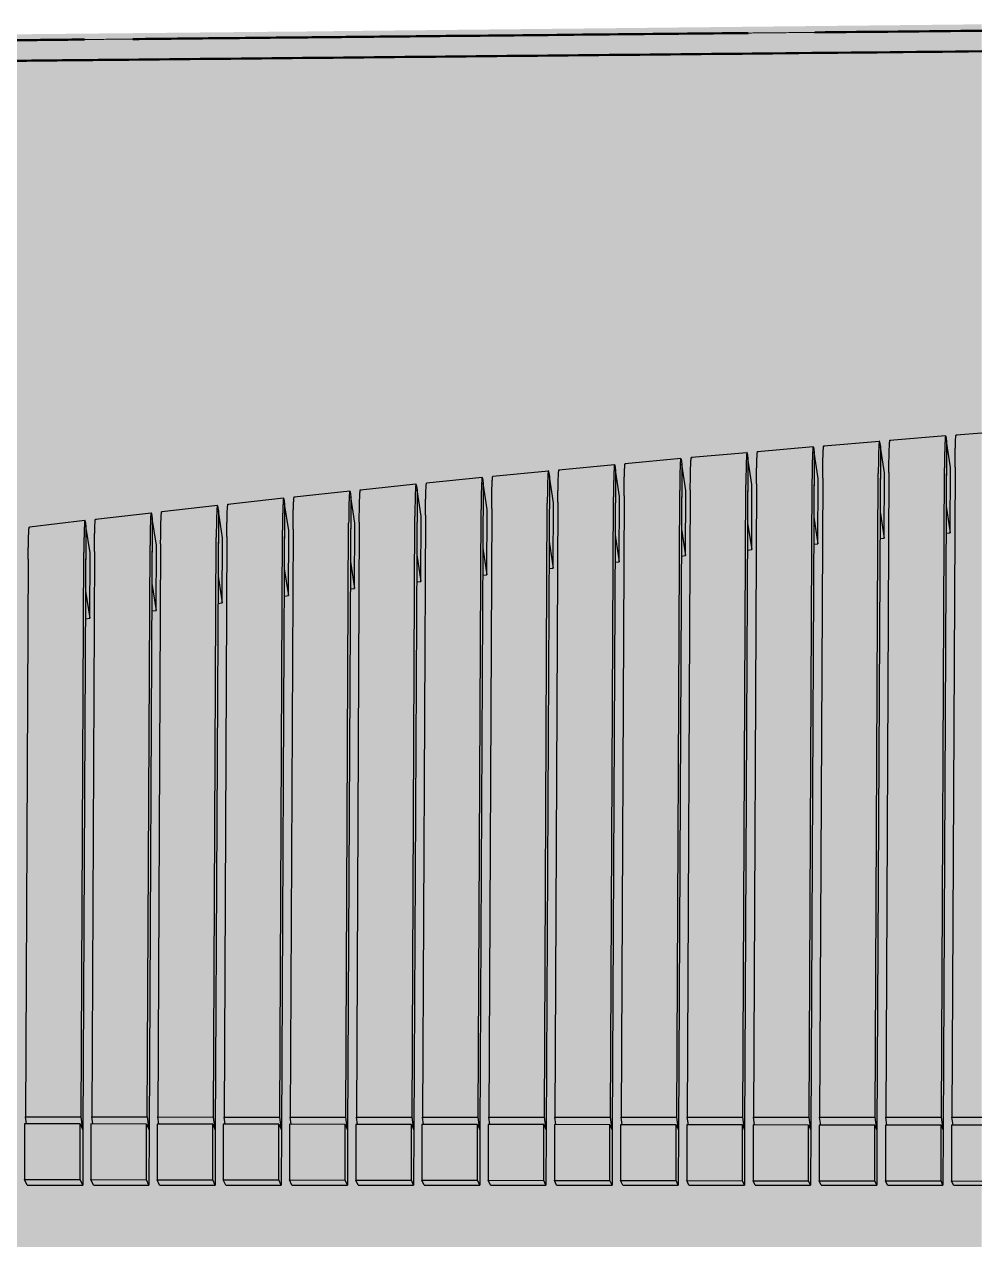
# Model space of a CAD drawing. Header units: metres. Extents: x 0 to 258, y 3 to 25.
# Drawn here: x 19.39 to 20.114, y 22.258 to 23.176 of the extents above; entities that cross this region are included whole.
import ezdxf

# ---------------------------------------------------------------- set-up
doc = ezdxf.new("R2010")
doc.units = ezdxf.units.M
doc.linetypes.add('JacobsDash', pattern=[0.0045, 0.003, -0.0015])
for name, color, linetype, lineweight in [('A-FLOR', 7, 'Continuous', 50), ('A-FLOR-HDLN', 7, 'JacobsDash', 18), ('A-GENM', 7, 'Continuous', 35)]:
    doc.layers.add(name, color=color, linetype=linetype, lineweight=lineweight)

# ---------------------------------------------------------------- blocks, each defined once
blk = doc.blocks.new('BR08_SEATING_NORTH 3 - BR08_SEATING_NORTH 3-5676583-Section 154')
at = {"layer": 'A-GENM', "color": 254, "lineweight": 25, "true_color": 0xd4d4d4}
for p, q in [((346.33715, 22.86226), (346.37915, 22.86567)), ((346.37932, 22.86514), (346.37989, 22.86137)), ((346.38715, 22.86631), (346.40644, 22.86782)), ((346.23714, 22.85374), (346.27914, 22.85739)), ((346.27932, 22.85685), (346.27989, 22.85307)), ((346.28714, 22.85807), (346.32914, 22.8616)), ((346.32989, 22.85729), (346.32729, 22.34152)), ((346.32932, 22.86107), (346.32989, 22.85729)), ((346.32989, 22.85729), (346.32965, 22.80819)), ((346.33291, 22.83746), (346.32989, 22.85729)), ((346.37989, 22.86137), (346.37727, 22.34152)), ((346.37989, 22.86137), (346.37965, 22.81227)), ((346.3829, 22.84156), (346.37989, 22.86137)), ((346.13713, 22.84465), (346.17913, 22.84854)), ((346.17989, 22.84421), (346.17734, 22.34152)), ((346.17931, 22.848), (346.17989, 22.84421)), ((346.17989, 22.84421), (346.17964, 22.79511)), ((346.18293, 22.82428), (346.17989, 22.84421)), ((346.18714, 22.84927), (346.22914, 22.85303)), ((346.22989, 22.84871), (346.22732, 22.34152)), ((346.22932, 22.8525), (346.22989, 22.84871)), ((346.22989, 22.84871), (346.22964, 22.79961)), ((346.23292, 22.82882), (346.22989, 22.84871)), ((346.27989, 22.85307), (346.2773, 22.34152)), ((346.27989, 22.85307), (346.27965, 22.80397)), ((346.28292, 22.83321), (346.27989, 22.85307)), ((346.03712, 22.835), (346.07912, 22.83912)), ((346.07931, 22.83858), (346.07989, 22.83478)), ((346.08713, 22.8399), (346.12913, 22.8439)), ((346.12989, 22.83956), (346.12736, 22.34152)), ((346.12931, 22.84336), (346.12989, 22.83956)), ((346.12989, 22.83956), (346.12964, 22.79047)), ((346.13294, 22.81961), (346.12989, 22.83956)), ((346.32599, 22.35096), (346.32832, 22.83716)), ((346.33268, 22.78821), (346.33291, 22.83746)), ((346.33632, 22.83782), (346.33399, 22.35095)), ((346.37598, 22.35094), (346.37832, 22.84123)), ((346.38267, 22.79232), (346.3829, 22.84156)), ((346.38632, 22.84187), (346.38397, 22.35094)), ((345.9371, 22.82478), (345.97911, 22.82914)), ((345.97929, 22.82859), (345.97988, 22.82478)), ((345.98711, 22.82996), (346.02912, 22.8342)), ((346.02988, 22.82985), (346.02739, 22.34152)), ((346.0293, 22.83366), (346.02988, 22.82985)), ((346.02988, 22.82985), (346.02963, 22.78076)), ((346.03295, 22.80982), (346.02988, 22.82985)), ((346.07989, 22.83478), (346.07737, 22.34152)), ((346.07989, 22.83478), (346.07964, 22.78569)), ((346.08295, 22.81479), (346.07989, 22.83478)), ((346.22603, 22.35098), (346.22831, 22.82859)), ((346.2327, 22.77957), (346.23292, 22.82882)), ((346.23631, 22.82931), (346.23403, 22.35098)), ((346.27601, 22.35097), (346.27831, 22.83295)), ((346.28269, 22.78396), (346.28292, 22.83321)), ((346.28632, 22.83364), (346.28401, 22.35096)), ((345.83709, 22.81399), (345.87909, 22.81859)), ((345.87928, 22.81804), (345.87987, 22.81421)), ((345.8871, 22.81946), (345.9291, 22.82394)), ((345.92988, 22.81956), (345.92742, 22.34152)), ((345.92929, 22.82339), (345.92988, 22.81956)), ((345.92988, 22.81956), (345.92962, 22.77049)), ((345.93297, 22.79946), (345.92988, 22.81956)), ((345.97988, 22.82478), (345.97741, 22.34152)), ((345.97988, 22.82478), (345.97963, 22.77569)), ((345.98296, 22.80472), (345.97988, 22.82478)), ((346.12606, 22.35101), (346.1283, 22.81946)), ((346.13271, 22.77036), (346.13294, 22.81961)), ((346.1363, 22.82022), (346.13406, 22.35101)), ((346.17605, 22.351), (346.1783, 22.8241)), ((346.18271, 22.77504), (346.18293, 22.82428)), ((346.18631, 22.82483), (346.18404, 22.35099)), ((345.73706, 22.80264), (345.77907, 22.80748)), ((345.78708, 22.80839), (345.82908, 22.8131)), ((345.82986, 22.80871), (345.82746, 22.34152)), ((345.82927, 22.81255), (345.82986, 22.80871)), ((345.82986, 22.80871), (345.82961, 22.75964)), ((345.83298, 22.78853), (345.82986, 22.80871)), ((345.87987, 22.81421), (345.87744, 22.34152)), ((345.87987, 22.81421), (345.87962, 22.76514)), ((345.88297, 22.79407), (345.87987, 22.81421)), ((346.0261, 22.35104), (346.02828, 22.80976)), ((346.03273, 22.76058), (346.03295, 22.80982)), ((346.03629, 22.81057), (346.03409, 22.35104)), ((346.07608, 22.35103), (346.07829, 22.81468)), ((346.08272, 22.76554), (346.08295, 22.81479)), ((346.08629, 22.81546), (346.08408, 22.35102)), ((346.32965, 22.80819), (346.33268, 22.78821)), ((346.37965, 22.81227), (346.38267, 22.79232)), ((345.68705, 22.79675), (345.72906, 22.80171)), ((345.72925, 22.80115), (345.72985, 22.79729)), ((345.77986, 22.80308), (345.77748, 22.34152)), ((345.77926, 22.80692), (345.77986, 22.80307)), ((345.77986, 22.80308), (345.7796, 22.75401)), ((345.78299, 22.78285), (345.77986, 22.80308)), ((345.92613, 22.35108), (345.92826, 22.7995)), ((345.93274, 22.75022), (345.93297, 22.79946)), ((345.93627, 22.80035), (345.93413, 22.35107)), ((345.97611, 22.35106), (345.97827, 22.8047)), ((345.98273, 22.75547), (345.98296, 22.80472)), ((345.98628, 22.80553), (345.98411, 22.35106)), ((346.22964, 22.79961), (346.2327, 22.77957)), ((346.27965, 22.80397), (346.28269, 22.78396)), ((345.72985, 22.7973), (345.72749, 22.34152)), ((345.72985, 22.7973), (345.7296, 22.74823)), ((345.733, 22.77703), (345.72985, 22.7973)), ((345.83625, 22.78957), (345.83416, 22.35111)), ((345.87615, 22.3511), (345.87825, 22.79416)), ((345.88275, 22.74482), (345.88297, 22.79407)), ((345.88626, 22.79503), (345.88415, 22.35109)), ((346.12964, 22.79047), (346.13271, 22.77036)), ((346.17964, 22.79511), (346.18271, 22.77504)), ((346.37954, 22.79206), (346.38267, 22.79232)), ((345.77618, 22.35114), (345.77823, 22.78305)), ((345.78276, 22.7336), (345.78299, 22.78285)), ((345.78623, 22.78397), (345.78418, 22.35113)), ((345.82617, 22.35112), (345.82824, 22.78867)), ((345.83276, 22.73928), (345.83298, 22.78853)), ((346.02963, 22.78076), (346.03273, 22.76058)), ((346.07964, 22.78569), (346.08272, 22.76554)), ((346.27954, 22.78369), (346.28269, 22.78396)), ((346.32954, 22.78795), (346.33268, 22.78821)), ((345.68621, 22.77234), (345.68422, 22.35117)), ((345.7262, 22.35116), (345.72821, 22.77728)), ((345.73277, 22.72778), (345.733, 22.77703)), ((345.73622, 22.77822), (345.7342, 22.35115)), ((345.97963, 22.77569), (345.98273, 22.75547)), ((346.17954, 22.77474), (346.18271, 22.77504)), ((346.22954, 22.77929), (346.2327, 22.77957)), ((345.87962, 22.76514), (345.88275, 22.74482)), ((345.92962, 22.77049), (345.93274, 22.75022)), ((346.07953, 22.76523), (346.08272, 22.76554)), ((346.12954, 22.77006), (346.13271, 22.77036)), ((345.7796, 22.75401), (345.78276, 22.7336)), ((345.82961, 22.75964), (345.83276, 22.73928)), ((345.97952, 22.75513), (345.98273, 22.75547)), ((346.02953, 22.76025), (346.03273, 22.76058)), ((345.7296, 22.74823), (345.73277, 22.72778)), ((345.88002, 22.74452), (345.88275, 22.74482)), ((345.92952, 22.74987), (345.93274, 22.75022)), ((345.8295, 22.73892), (345.83276, 22.73928)), ((345.72949, 22.72739), (345.73277, 22.72778)), ((345.7795, 22.73323), (345.78276, 22.7336)), ((345.68422, 22.35117), (345.7262, 22.35115)), ((345.68492, 22.34594), (345.68422, 22.35117)), ((345.72749, 22.34152), (345.7262, 22.35115)), ((345.7342, 22.35115), (345.77618, 22.35113)), ((345.73491, 22.34586), (345.7342, 22.35115)), ((345.77748, 22.34152), (345.77619, 22.35113)), ((345.78418, 22.35113), (345.82617, 22.35111)), ((345.7849, 22.34579), (345.78418, 22.35113)), ((345.82746, 22.34152), (345.82617, 22.35111)), ((345.83416, 22.35111), (345.87615, 22.35109)), ((345.83489, 22.34571), (345.83416, 22.35111)), ((345.87744, 22.34152), (345.87615, 22.35109)), ((345.88415, 22.35109), (345.92613, 22.35108)), ((345.88488, 22.34563), (345.88415, 22.35109)), ((345.92742, 22.34152), (345.92613, 22.35108)), ((345.93413, 22.35107), (345.97611, 22.35106)), ((345.93488, 22.34556), (345.93413, 22.35107)), ((345.97741, 22.34152), (345.97612, 22.35106)), ((345.98411, 22.35106), (346.0261, 22.35104)), ((345.98487, 22.34548), (345.98411, 22.35106)), ((346.02739, 22.34152), (346.0261, 22.35104)), ((346.03409, 22.35104), (346.07608, 22.35103)), ((346.03486, 22.3454), (346.03409, 22.35104)), ((346.07737, 22.34152), (346.07608, 22.35103)), ((346.08408, 22.35102), (346.12606, 22.35101)), ((346.08485, 22.34533), (346.08408, 22.35102)), ((346.12736, 22.34152), (346.12606, 22.35101)), ((346.13406, 22.35101), (346.17605, 22.35099)), ((346.13484, 22.34525), (346.13406, 22.35101)), ((346.17734, 22.34152), (346.17605, 22.35099)), ((346.18404, 22.35099), (346.22603, 22.35098)), ((346.18484, 22.34517), (346.18404, 22.35099)), ((346.22732, 22.34152), (346.22603, 22.35098)), ((346.23403, 22.35098), (346.27601, 22.35097)), ((346.23483, 22.3451), (346.23403, 22.35098)), ((346.2773, 22.34152), (346.27601, 22.35097)), ((346.28401, 22.35096), (346.32599, 22.35095)), ((346.28482, 22.34502), (346.28401, 22.35096)), ((346.32729, 22.34152), (346.32599, 22.35095)), ((346.33399, 22.35095), (346.37598, 22.35094)), ((346.33481, 22.34495), (346.33399, 22.35095)), ((346.37727, 22.34152), (346.37598, 22.35094)), ((346.38397, 22.35094), (346.40644, 22.35093)), ((346.38481, 22.34487), (346.38397, 22.35094)), ((345.72551, 22.34588), (345.72748, 22.34152)), ((345.72748, 22.34152), (345.72742, 22.29959)), ((345.77553, 22.3458), (345.77747, 22.34152)), ((345.77747, 22.34152), (345.7774, 22.29959)), ((345.82555, 22.34573), (345.82745, 22.34152)), ((345.82745, 22.34152), (345.82739, 22.29959)), ((345.87556, 22.34565), (345.87743, 22.34152)), ((345.87743, 22.34152), (345.87737, 22.29959)), ((345.92558, 22.34557), (345.92741, 22.34152)), ((345.92741, 22.34152), (345.92735, 22.29959)), ((345.9756, 22.3455), (345.9774, 22.34152)), ((345.9774, 22.34152), (345.97733, 22.29959)), ((346.02561, 22.34542), (346.02738, 22.34152)), ((346.02738, 22.34152), (346.02732, 22.29959)), ((346.07563, 22.34534), (346.07736, 22.34152)), ((346.07736, 22.34152), (346.0773, 22.29959)), ((346.12565, 22.34527), (346.12735, 22.34152)), ((346.12735, 22.34152), (346.12728, 22.29959)), ((346.17567, 22.34519), (346.17733, 22.34152)), ((346.17733, 22.34152), (346.17726, 22.29959)), ((346.22568, 22.34511), (346.22731, 22.34152)), ((346.22731, 22.34152), (346.22725, 22.29959)), ((346.2757, 22.34504), (346.27729, 22.34152)), ((346.27729, 22.34152), (346.27723, 22.29959)), ((346.32572, 22.34496), (346.32728, 22.34152)), ((346.32728, 22.34152), (346.32721, 22.29959)), ((346.37574, 22.34488), (346.37726, 22.34152)), ((346.37726, 22.34152), (346.37719, 22.29959)), ((345.68543, 22.29959), (345.6835, 22.30387)), ((345.72742, 22.29959), (345.72551, 22.30381)), ((345.73542, 22.29959), (345.73351, 22.3038)), ((345.7774, 22.29959), (345.77553, 22.30373)), ((345.7854, 22.29959), (345.78353, 22.30372)), ((345.82739, 22.29959), (345.82555, 22.30365)), ((345.83538, 22.29959), (345.83355, 22.30364)), ((345.87737, 22.29959), (345.87556, 22.30358)), ((345.88537, 22.29959), (345.88357, 22.30357)), ((345.92735, 22.29959), (345.92558, 22.3035)), ((345.93535, 22.29959), (345.93358, 22.30349)), ((345.97733, 22.29959), (345.9756, 22.30342)), ((345.98533, 22.29959), (345.9836, 22.30341)), ((346.02732, 22.29959), (346.02561, 22.30335)), ((346.03531, 22.29959), (346.03362, 22.30334)), ((346.0773, 22.29959), (346.07563, 22.30327)), ((346.0853, 22.29959), (346.08363, 22.30326)), ((346.12728, 22.29959), (346.12565, 22.30319)), ((346.13528, 22.29959), (346.13365, 22.30318)), ((346.17726, 22.29959), (346.17567, 22.30312)), ((346.18526, 22.29959), (346.18367, 22.30311)), ((346.22725, 22.29959), (346.22568, 22.30304)), ((346.23524, 22.29959), (346.23369, 22.30303)), ((346.27723, 22.29959), (346.2757, 22.30296)), ((346.28523, 22.29959), (346.2837, 22.30295)), ((346.32721, 22.29959), (346.32572, 22.30289)), ((346.33521, 22.29959), (346.33372, 22.30288)), ((346.37719, 22.29959), (346.37574, 22.30281)), ((346.38519, 22.29959), (346.38374, 22.3028)), ((345.68543, 22.29959), (345.72742, 22.29959)), ((345.73542, 22.29959), (345.7774, 22.29959)), ((345.7854, 22.29959), (345.82739, 22.29959)), ((345.83538, 22.29959), (345.87737, 22.29959)), ((345.88537, 22.29959), (345.92735, 22.29959)), ((345.93535, 22.29959), (345.97733, 22.29959)), ((345.98533, 22.29959), (346.02732, 22.29959)), ((346.03531, 22.29959), (346.0773, 22.29959)), ((346.0853, 22.29959), (346.12728, 22.29959)), ((346.13528, 22.29959), (346.17726, 22.29959)), ((346.18526, 22.29959), (346.22725, 22.29959)), ((346.23524, 22.29959), (346.27723, 22.29959)), ((346.28523, 22.29959), (346.32721, 22.29959)), ((346.33521, 22.29959), (346.37719, 22.29959)), ((346.38519, 22.29959), (346.40644, 22.29959))]:
    blk.add_line(p, q, dxfattribs=at)
at = {"layer": 'A-GENM', "color": 7, "lineweight": 25, "true_color": 0xefefef}
for p, q in [((345.6835, 22.34594), (345.6835, 22.30387)), ((345.72551, 22.34588), (345.6835, 22.34594)), ((345.72551, 22.30381), (345.72551, 22.34588)), ((345.73351, 22.34587), (345.73351, 22.3038)), ((345.77553, 22.3458), (345.73351, 22.34587)), ((345.77553, 22.30373), (345.77553, 22.3458)), ((345.78353, 22.34579), (345.78353, 22.30372)), ((345.82555, 22.34573), (345.78353, 22.34579)), ((345.82555, 22.30365), (345.82555, 22.34573)), ((345.83355, 22.34571), (345.83355, 22.30364)), ((345.87556, 22.34565), (345.83355, 22.34571)), ((345.87556, 22.30358), (345.87556, 22.34565)), ((345.88357, 22.34564), (345.88357, 22.30357)), ((345.92558, 22.34557), (345.88357, 22.34564)), ((345.92558, 22.3035), (345.92558, 22.34557)), ((345.93358, 22.34556), (345.93358, 22.30349)), ((345.9756, 22.3455), (345.93358, 22.34556)), ((345.9756, 22.30342), (345.9756, 22.3455)), ((345.9836, 22.34548), (345.9836, 22.30341)), ((346.02561, 22.34542), (345.9836, 22.34548)), ((346.02561, 22.30335), (346.02561, 22.34542)), ((346.03362, 22.34541), (346.03362, 22.30334)), ((346.07563, 22.34534), (346.03362, 22.34541)), ((346.07563, 22.30327), (346.07563, 22.34534)), ((346.08363, 22.34533), (346.08363, 22.30326)), ((346.12565, 22.34527), (346.08363, 22.34533)), ((346.12565, 22.30319), (346.12565, 22.34527)), ((346.13365, 22.34525), (346.13365, 22.30318)), ((346.17567, 22.34519), (346.13365, 22.34525)), ((346.17567, 22.30312), (346.17567, 22.34519)), ((346.18367, 22.34518), (346.18367, 22.30311)), ((346.22568, 22.34511), (346.18367, 22.34518)), ((346.22568, 22.30304), (346.22568, 22.34511)), ((346.23369, 22.3451), (346.23369, 22.30303)), ((346.2757, 22.34504), (346.23369, 22.3451)), ((346.2757, 22.30296), (346.2757, 22.34504)), ((346.2837, 22.34502), (346.2837, 22.30295)), ((346.32572, 22.34496), (346.2837, 22.34502)), ((346.32572, 22.30289), (346.32572, 22.34496)), ((346.33372, 22.34495), (346.33372, 22.30288)), ((346.37574, 22.34488), (346.33372, 22.34495)), ((346.37574, 22.30281), (346.37574, 22.34488)), ((346.38374, 22.34487), (346.38374, 22.3028)), ((346.40644, 22.34484), (346.38374, 22.34487)), ((345.6835, 22.30387), (345.72551, 22.30381)), ((345.73351, 22.3038), (345.77553, 22.30373)), ((345.78353, 22.30372), (345.82555, 22.30365)), ((345.83355, 22.30364), (345.87556, 22.30358)), ((345.88357, 22.30357), (345.92558, 22.3035)), ((345.93358, 22.30349), (345.9756, 22.30342)), ((345.9836, 22.30341), (346.02561, 22.30335)), ((346.03362, 22.30334), (346.07563, 22.30327)), ((346.08363, 22.30326), (346.12565, 22.30319)), ((346.13365, 22.30318), (346.17567, 22.30312)), ((346.18367, 22.30311), (346.22568, 22.30304)), ((346.23369, 22.30303), (346.2757, 22.30296)), ((346.2837, 22.30295), (346.32572, 22.30289)), ((346.33372, 22.30288), (346.37574, 22.30281)), ((346.38374, 22.3028), (346.40644, 22.30276))]:
    blk.add_line(p, q, dxfattribs=at)
at = {"layer": 'A-GENM', "color": 254, "lineweight": 25, "true_color": 0xd4d4d4}
for points in [[(346.37887, 22.864), (346.37884, 22.86358), (346.37877, 22.86255), (346.37867, 22.86049), (346.37858, 22.85802), (346.37853, 22.85619), (346.37851, 22.85524)], [(346.27887, 22.85572), (346.27883, 22.8553), (346.27877, 22.85427), (346.27867, 22.85221), (346.27858, 22.84974), (346.27852, 22.84791), (346.2785, 22.84695)], [(346.17886, 22.84687), (346.17883, 22.84645), (346.17876, 22.84543), (346.17866, 22.84336), (346.17857, 22.84089), (346.17851, 22.83906), (346.17849, 22.83811)], [(346.07885, 22.83745), (346.07881, 22.83704), (346.07874, 22.83601), (346.07864, 22.83395), (346.07855, 22.83148), (346.0785, 22.82965), (346.07848, 22.82869)], [(346.12885, 22.84223), (346.12882, 22.84181), (346.12875, 22.84079), (346.12865, 22.83872), (346.12856, 22.83626), (346.12851, 22.83443), (346.12848, 22.83347)], [(345.97883, 22.82748), (345.9788, 22.82706), (345.97873, 22.82603), (345.97863, 22.82397), (345.97854, 22.8215), (345.97848, 22.81967), (345.97846, 22.81872)], [(346.02884, 22.83254), (346.02881, 22.83212), (346.02874, 22.83109), (346.02864, 22.82903), (346.02855, 22.82656), (346.02849, 22.82473), (346.02847, 22.82378)], [(345.87882, 22.81693), (345.87878, 22.81651), (345.87871, 22.81549), (345.87861, 22.81342), (345.87852, 22.81096), (345.87846, 22.80913), (345.87844, 22.80817)], [(345.92883, 22.82227), (345.92879, 22.82185), (345.92872, 22.82083), (345.92862, 22.81877), (345.92853, 22.8163), (345.92848, 22.81447), (345.92845, 22.81351)], [(345.82881, 22.81145), (345.82877, 22.81103), (345.8287, 22.81001), (345.8286, 22.80794), (345.82851, 22.80547), (345.82845, 22.80364), (345.82843, 22.80269)], [(345.72878, 22.80005), (345.72875, 22.79964), (345.72868, 22.79862), (345.72857, 22.79655), (345.72848, 22.79408), (345.72843, 22.79225), (345.7284, 22.7913)], [(345.77879, 22.80582), (345.77876, 22.8054), (345.77869, 22.80438), (345.77859, 22.80232), (345.77849, 22.79985), (345.77844, 22.79802), (345.77842, 22.79706)]]:
    blk.add_open_spline(points, degree=3, dxfattribs=at)
for points, knots in [([(346.37932, 22.86514), (346.37924, 22.86558), (346.37912, 22.86578), (346.37898, 22.86507), (346.37891, 22.86442), (346.37887, 22.864)], [0, 0, 0, 0, 0.1666667, 0.25, 0.3333333, 0.3333333, 0.3333333, 0.3333333]), ([(346.38632, 22.84187), (346.38634, 22.84464), (346.38637, 22.84847), (346.38644, 22.85293), (346.38651, 22.85592), (346.38658, 22.85866), (346.38667, 22.86113), (346.38677, 22.86319), (346.38687, 22.86473), (346.38698, 22.86571), (346.38712, 22.86641), (346.38724, 22.86622), (346.38732, 22.86578)], [0, 0, 0, 0, 0.166667, 0.25, 0.333333, 0.416667, 0.5, 0.583333, 0.666667, 0.75, 0.833333, 1, 1, 1, 1]), ([(346.23631, 22.82931), (346.23633, 22.83208), (346.23636, 22.8359), (346.23643, 22.84036), (346.2365, 22.84335), (346.23657, 22.84609), (346.23666, 22.84856), (346.23676, 22.85063), (346.23687, 22.85216), (346.23697, 22.85314), (346.23712, 22.85384), (346.23724, 22.85365), (346.23732, 22.8532)], [0, 0, 0, 0, 0.166667, 0.25, 0.333333, 0.416667, 0.5, 0.583333, 0.666667, 0.75, 0.833333, 1, 1, 1, 1]), ([(346.27932, 22.85685), (346.27924, 22.8573), (346.27912, 22.85749), (346.27897, 22.85679), (346.2789, 22.85613), (346.27887, 22.85572)], [0, 0, 0, 0, 0.1666667, 0.25, 0.3333333, 0.3333333, 0.3333333, 0.3333333]), ([(346.28632, 22.83364), (346.28633, 22.83641), (346.28637, 22.84023), (346.28644, 22.84469), (346.2865, 22.84768), (346.28658, 22.85042), (346.28667, 22.85289), (346.28677, 22.85496), (346.28687, 22.85649), (346.28697, 22.85747), (346.28712, 22.85818), (346.28724, 22.85798), (346.28732, 22.85754)], [0, 0, 0, 0, 0.166667, 0.25, 0.333333, 0.416667, 0.5, 0.583333, 0.666667, 0.75, 0.833333, 1, 1, 1, 1]), ([(346.32887, 22.85993), (346.32884, 22.85951), (346.32877, 22.85848), (346.32867, 22.85642), (346.32858, 22.85395), (346.3285, 22.85121), (346.32844, 22.84821), (346.32837, 22.84376), (346.32833, 22.83993), (346.32832, 22.83716)], [0.3333333, 0.3333333, 0.3333333, 0.3333333, 0.4166667, 0.5, 0.5833333, 0.6666667, 0.75, 0.8333333, 1, 1, 1, 1]), ([(346.32932, 22.86107), (346.32924, 22.86151), (346.32912, 22.8617), (346.32897, 22.861), (346.3289, 22.86035), (346.32887, 22.85993)], [0, 0, 0, 0, 0.1666667, 0.25, 0.3333333, 0.3333333, 0.3333333, 0.3333333]), ([(346.33632, 22.83782), (346.33634, 22.8406), (346.33637, 22.84442), (346.33644, 22.84888), (346.3365, 22.85187), (346.33658, 22.85461), (346.33667, 22.85708), (346.33677, 22.85915), (346.33687, 22.86068), (346.33698, 22.86166), (346.33712, 22.86237), (346.33724, 22.86217), (346.33732, 22.86173)], [0, 0, 0, 0, 0.166667, 0.25, 0.333333, 0.416667, 0.5, 0.583333, 0.666667, 0.75, 0.833333, 1, 1, 1, 1]), ([(346.37851, 22.85524), (346.37848, 22.85428), (346.37844, 22.85228), (346.37837, 22.84783), (346.37834, 22.844), (346.37832, 22.84123)], [0.6666667, 0.6666667, 0.6666667, 0.6666667, 0.75, 0.8333333, 1, 1, 1, 1]), ([(346.1363, 22.82022), (346.13632, 22.82299), (346.13635, 22.82682), (346.13642, 22.83128), (346.13649, 22.83427), (346.13656, 22.83701), (346.13665, 22.83948), (346.13675, 22.84154), (346.13686, 22.84308), (346.13696, 22.84406), (346.13711, 22.84476), (346.13723, 22.84456), (346.13731, 22.84411)], [0, 0, 0, 0, 0.166667, 0.25, 0.333333, 0.416667, 0.5, 0.583333, 0.666667, 0.75, 0.833333, 1, 1, 1, 1]), ([(346.17931, 22.848), (346.17923, 22.84845), (346.17911, 22.84864), (346.17896, 22.84794), (346.17889, 22.84729), (346.17886, 22.84687)], [0, 0, 0, 0, 0.1666667, 0.25, 0.3333333, 0.3333333, 0.3333333, 0.3333333]), ([(346.18631, 22.82483), (346.18632, 22.82761), (346.18636, 22.83143), (346.18643, 22.83589), (346.18649, 22.83888), (346.18657, 22.84162), (346.18666, 22.84409), (346.18676, 22.84616), (346.18686, 22.84769), (346.18697, 22.84867), (346.18711, 22.84937), (346.18723, 22.84917), (346.18732, 22.84873)], [0, 0, 0, 0, 0.166667, 0.25, 0.333333, 0.416667, 0.5, 0.583333, 0.666667, 0.75, 0.833333, 1, 1, 1, 1]), ([(346.22932, 22.8525), (346.22923, 22.85294), (346.22912, 22.85314), (346.22897, 22.85244), (346.22886, 22.85145), (346.22876, 22.84992), (346.22866, 22.84785), (346.22857, 22.84539), (346.22852, 22.84356), (346.2285, 22.8426)], [0, 0, 0, 0, 0.1666667, 0.25, 0.3333333, 0.4166667, 0.5, 0.5833333, 0.6666667, 0.6666667, 0.6666667, 0.6666667]), ([(346.2785, 22.84695), (346.27848, 22.846), (346.27844, 22.844), (346.27837, 22.83955), (346.27833, 22.83572), (346.27831, 22.83295)], [0.6666667, 0.6666667, 0.6666667, 0.6666667, 0.75, 0.8333333, 1, 1, 1, 1]), ([(346.03629, 22.81057), (346.0363, 22.81334), (346.03634, 22.81717), (346.03641, 22.82163), (346.03647, 22.82462), (346.03655, 22.82736), (346.03664, 22.82983), (346.03674, 22.83189), (346.03684, 22.83343), (346.03695, 22.83441), (346.0371, 22.8351), (346.03722, 22.8349), (346.0373, 22.83445)], [0, 0, 0, 0, 0.166667, 0.25, 0.333333, 0.416667, 0.5, 0.583333, 0.666667, 0.75, 0.833333, 1, 1, 1, 1]), ([(346.07931, 22.83858), (346.07922, 22.83903), (346.0791, 22.83923), (346.07895, 22.83853), (346.07888, 22.83787), (346.07885, 22.83745)], [0, 0, 0, 0, 0.1666667, 0.25, 0.3333333, 0.3333333, 0.3333333, 0.3333333]), ([(346.08629, 22.81546), (346.08631, 22.81824), (346.08635, 22.82207), (346.08642, 22.82652), (346.08648, 22.82952), (346.08656, 22.83226), (346.08665, 22.83472), (346.08675, 22.83679), (346.08685, 22.83832), (346.08696, 22.8393), (346.0871, 22.84), (346.08722, 22.8398), (346.08731, 22.83935)], [0, 0, 0, 0, 0.166667, 0.25, 0.333333, 0.416667, 0.5, 0.583333, 0.666667, 0.75, 0.833333, 1, 1, 1, 1]), ([(346.12931, 22.84336), (346.12923, 22.84381), (346.12911, 22.844), (346.12896, 22.84331), (346.12889, 22.84265), (346.12885, 22.84223)], [0, 0, 0, 0, 0.1666667, 0.25, 0.3333333, 0.3333333, 0.3333333, 0.3333333]), ([(346.17849, 22.83811), (346.17847, 22.83715), (346.17843, 22.83516), (346.17836, 22.8307), (346.17832, 22.82687), (346.1783, 22.8241)], [0.6666667, 0.6666667, 0.6666667, 0.6666667, 0.75, 0.8333333, 1, 1, 1, 1]), ([(346.2285, 22.8426), (346.22847, 22.84165), (346.22843, 22.83965), (346.22836, 22.83519), (346.22833, 22.83136), (346.22831, 22.82859)], [0.6666667, 0.6666667, 0.6666667, 0.6666667, 0.75, 0.8333333, 1, 1, 1, 1]), ([(345.97929, 22.82859), (345.97921, 22.82904), (345.97909, 22.82924), (345.97894, 22.82855), (345.97887, 22.82789), (345.97883, 22.82748)], [0, 0, 0, 0, 0.1666667, 0.25, 0.3333333, 0.3333333, 0.3333333, 0.3333333]), ([(345.98628, 22.80553), (345.98629, 22.8083), (345.98633, 22.81213), (345.9864, 22.81659), (345.98646, 22.81958), (345.98654, 22.82232), (345.98663, 22.82479), (345.98673, 22.82686), (345.98684, 22.82839), (345.98694, 22.82937), (345.98709, 22.83006), (345.98721, 22.82986), (345.9873, 22.82941)], [0, 0, 0, 0, 0.166667, 0.25, 0.333333, 0.416667, 0.5, 0.583333, 0.666667, 0.75, 0.833333, 1, 1, 1, 1]), ([(346.0293, 22.83366), (346.02922, 22.83411), (346.0291, 22.83431), (346.02895, 22.83361), (346.02888, 22.83295), (346.02884, 22.83254)], [0, 0, 0, 0, 0.1666667, 0.25, 0.3333333, 0.3333333, 0.3333333, 0.3333333]), ([(346.07848, 22.82869), (346.07845, 22.82774), (346.07841, 22.82574), (346.07834, 22.82129), (346.07831, 22.81746), (346.07829, 22.81468)], [0.6666667, 0.6666667, 0.6666667, 0.6666667, 0.75, 0.8333333, 1, 1, 1, 1]), ([(346.12848, 22.83347), (346.12846, 22.83252), (346.12842, 22.83052), (346.12835, 22.82606), (346.12831, 22.82223), (346.1283, 22.81946)], [0.6666667, 0.6666667, 0.6666667, 0.6666667, 0.75, 0.8333333, 1, 1, 1, 1]), ([(345.87928, 22.81804), (345.8792, 22.81849), (345.87907, 22.81869), (345.87892, 22.818), (345.87885, 22.81735), (345.87882, 22.81693)], [0, 0, 0, 0, 0.1666667, 0.25, 0.3333333, 0.3333333, 0.3333333, 0.3333333]), ([(345.88626, 22.79503), (345.88627, 22.7978), (345.88631, 22.80163), (345.88638, 22.80609), (345.88644, 22.80908), (345.88652, 22.81182), (345.88661, 22.81429), (345.88672, 22.81636), (345.88682, 22.81789), (345.88693, 22.81887), (345.88708, 22.81956), (345.8872, 22.81936), (345.88728, 22.8189)], [0, 0, 0, 0, 0.166667, 0.25, 0.333333, 0.416667, 0.5, 0.583333, 0.666667, 0.75, 0.833333, 1, 1, 1, 1]), ([(345.92929, 22.82339), (345.9292, 22.82384), (345.92908, 22.82404), (345.92893, 22.82334), (345.92886, 22.82269), (345.92883, 22.82227)], [0, 0, 0, 0, 0.1666667, 0.25, 0.3333333, 0.3333333, 0.3333333, 0.3333333]), ([(345.93627, 22.80035), (345.93628, 22.80312), (345.93632, 22.80695), (345.93639, 22.81141), (345.93645, 22.8144), (345.93653, 22.81714), (345.93662, 22.81961), (345.93672, 22.82168), (345.93683, 22.82321), (345.93694, 22.82419), (345.93709, 22.82488), (345.93721, 22.82468), (345.93729, 22.82423)], [0, 0, 0, 0, 0.166667, 0.25, 0.333333, 0.416667, 0.5, 0.583333, 0.666667, 0.75, 0.833333, 1, 1, 1, 1]), ([(345.97846, 22.81872), (345.97844, 22.81776), (345.9784, 22.81576), (345.97832, 22.81131), (345.97829, 22.80748), (345.97827, 22.8047)], [0.6666667, 0.6666667, 0.6666667, 0.6666667, 0.75, 0.8333333, 1, 1, 1, 1]), ([(346.02847, 22.82378), (346.02845, 22.82282), (346.0284, 22.82082), (346.02833, 22.81637), (346.0283, 22.81254), (346.02828, 22.80976)], [0.6666667, 0.6666667, 0.6666667, 0.6666667, 0.75, 0.8333333, 1, 1, 1, 1]), ([(345.77926, 22.80692), (345.77918, 22.80738), (345.77905, 22.80758), (345.7789, 22.80689), (345.77883, 22.80624), (345.77879, 22.80582)], [0, 0, 0, 0, 0.1666667, 0.25, 0.3333333, 0.3333333, 0.3333333, 0.3333333]), ([(345.78623, 22.78397), (345.78625, 22.78674), (345.78629, 22.79057), (345.78636, 22.79503), (345.78642, 22.79802), (345.7865, 22.80076), (345.78659, 22.80323), (345.78669, 22.80529), (345.7868, 22.80682), (345.78691, 22.8078), (345.78706, 22.80849), (345.78718, 22.80829), (345.78726, 22.80783)], [0, 0, 0, 0, 0.166667, 0.25, 0.333333, 0.416667, 0.5, 0.583333, 0.666667, 0.75, 0.833333, 1, 1, 1, 1]), ([(345.82927, 22.81255), (345.82919, 22.813), (345.82906, 22.81321), (345.82891, 22.81252), (345.82884, 22.81186), (345.82881, 22.81145)], [0, 0, 0, 0, 0.1666667, 0.25, 0.3333333, 0.3333333, 0.3333333, 0.3333333]), ([(345.83625, 22.78957), (345.83626, 22.79234), (345.8363, 22.79617), (345.83637, 22.80063), (345.83643, 22.80362), (345.83651, 22.80636), (345.8366, 22.80883), (345.8367, 22.8109), (345.83681, 22.81243), (345.83692, 22.8134), (345.83707, 22.8141), (345.83719, 22.81389), (345.83727, 22.81344)], [0, 0, 0, 0, 0.166667, 0.25, 0.333333, 0.416667, 0.5, 0.583333, 0.666667, 0.75, 0.833333, 1, 1, 1, 1]), ([(345.87844, 22.80817), (345.87842, 22.80722), (345.87837, 22.80522), (345.8783, 22.80076), (345.87827, 22.79693), (345.87825, 22.79416)], [0.6666667, 0.6666667, 0.6666667, 0.6666667, 0.75, 0.8333333, 1, 1, 1, 1]), ([(345.92845, 22.81351), (345.92843, 22.81256), (345.92839, 22.81056), (345.92831, 22.8061), (345.92828, 22.80228), (345.92826, 22.7995)], [0.6666667, 0.6666667, 0.6666667, 0.6666667, 0.75, 0.8333333, 1, 1, 1, 1]), ([(345.72925, 22.80115), (345.72917, 22.8016), (345.72904, 22.80181), (345.72889, 22.80112), (345.72882, 22.80047), (345.72878, 22.80005)], [0, 0, 0, 0, 0.1666667, 0.25, 0.3333333, 0.3333333, 0.3333333, 0.3333333]), ([(345.73622, 22.77822), (345.73624, 22.781), (345.73627, 22.78483), (345.73634, 22.78928), (345.73641, 22.79228), (345.73649, 22.79502), (345.73658, 22.79749), (345.73668, 22.79955), (345.73679, 22.80108), (345.7369, 22.80206), (345.73705, 22.80274), (345.73717, 22.80254), (345.73726, 22.80208)], [0, 0, 0, 0, 0.166667, 0.25, 0.333333, 0.416667, 0.5, 0.583333, 0.666667, 0.75, 0.833333, 1, 1, 1, 1]), ([(345.82843, 22.80269), (345.82841, 22.80173), (345.82836, 22.79974), (345.82829, 22.79528), (345.82826, 22.79145), (345.82824, 22.78867)], [0.6666667, 0.6666667, 0.6666667, 0.6666667, 0.75, 0.8333333, 1, 1, 1, 1]), ([(345.68621, 22.77234), (345.68622, 22.77511), (345.68626, 22.77894), (345.68633, 22.7834), (345.68639, 22.78639), (345.68647, 22.78913), (345.68657, 22.7916), (345.68667, 22.79367), (345.68677, 22.79519), (345.68688, 22.79617), (345.68704, 22.79686), (345.68716, 22.79665), (345.68724, 22.79619)], [0, 0, 0, 0, 0.166667, 0.25, 0.333333, 0.416667, 0.5, 0.583333, 0.666667, 0.75, 0.833333, 1, 1, 1, 1]), ([(345.7284, 22.7913), (345.72838, 22.79034), (345.72834, 22.78835), (345.72827, 22.78389), (345.72823, 22.78006), (345.72821, 22.77728)], [0.6666667, 0.6666667, 0.6666667, 0.6666667, 0.75, 0.8333333, 1, 1, 1, 1]), ([(345.77842, 22.79706), (345.77839, 22.79611), (345.77835, 22.79411), (345.77828, 22.78965), (345.77824, 22.78582), (345.77823, 22.78305)], [0.6666667, 0.6666667, 0.6666667, 0.6666667, 0.75, 0.8333333, 1, 1, 1, 1])]:
    blk.add_open_spline(points, degree=3, knots=knots, dxfattribs=at)
blk = doc.blocks.new('T2DPAA-T2D-C3S-DU-M3D-100304_rvt-6-Section 154')
at = {"layer": 'A-GENM', "color": 254, "lineweight": 25, "true_color": 0xd4d4d4}
blk.add_blockref('BR08_SEATING_NORTH 3 - BR08_SEATING_NORTH 3-5676583-Section 154', (0, 0), dxfattribs=at)

msp = doc.modelspace()

# ---------------------------------------------------------------- hatches: boundary and pattern name
at = {"layer": 'A-FLOR', "lineweight": 5, "true_color": 0xc0c0c0}
h = msp.add_hatch(color=9, dxfattribs=at)
h.paths.add_polyline_path([(19.65934, 23.17127), (19.65554, 23.17144), (19.65835, 23.17127)])
h.paths.add_polyline_path([(19.68659, 23.16722), (19.6866, 23.16722), (20.11363, 23.1714), (20.11363, 23.17627), (19.66465, 23.17154), (19.63406, 23.17122), (19.68338, 23.16747)])
h.paths.add_polyline_path([(19.56584, 23.17016), (19.56217, 23.17046), (19.56217, 23.17046), (19.56392, 23.17017)])
h.paths.add_polyline_path([(19.10508, 23.16531), (19.10382, 23.16562), (19.10382, 23.16562), (19.10464, 23.16532)])
h.paths.add_polyline_path([(18.64775, 23.15708), (19.68659, 23.16722), (19.63392, 23.17121), (19.63368, 23.17121), (19.59309, 23.17071), (19.5863, 23.17071), (18.75824, 23.16249), (18.64775, 23.16115), (18.64775, 23.15709)])
h.paths.add_polyline_path([(18.83918, 23.15894), (18.83811, 23.15923), (18.83098, 23.16113)])
h.paths.add_polyline_path([(19.33545, 23.16379), (19.33545, 23.16379), (19.33413, 23.16403)])
for points in [[(18.64775, 23.14154), (20.11363, 23.15587), (20.11363, 23.1714), (18.64775, 23.15707), (18.64775, 23.15564)], [(18.64775, 21.95702), (20.11363, 21.97134), (20.11363, 23.15587), (18.64775, 23.14153), (18.64775, 21.95713)]]:
    msp.add_hatch(color=9, dxfattribs=at).paths.add_polyline_path(points)

# ---------------------------------------------------------------- linework, layer by layer
at = {"layer": 'A-FLOR'}
for points in [[(19.4723, 23.16513), (19.48522, 23.16525), (19.49813, 23.16538), (19.51104, 23.16551)], [(19.98748, 23.17016), (20.02953, 23.17058), (20.07158, 23.17099), (20.11363, 23.1714)], [(19.41073, 23.16452), (19.41909, 23.16461), (19.42745, 23.16469), (19.4358, 23.16477)]]:
    msp.add_open_spline(points, degree=3, dxfattribs=at)
for points, knots in [([(19.51105, 23.16551), (19.53585, 23.16575), (19.57764, 23.16616), (19.61943, 23.16657), (19.63643, 23.16673)], [-0.779695697, -0.779695697, -0.779695697, -0.779695697, -0.77734375, -0.775731547, -0.775731547, -0.775731547, -0.775731547]), ([(19.63644, 23.16673), (19.66062, 23.16697), (19.71914, 23.16754), (19.77764, 23.16811), (19.81196, 23.16845)], [-0.775731299, -0.775731299, -0.775731299, -0.775731299, -0.7734375, -0.770181188, -0.770181188, -0.770181188, -0.770181188]), ([(19.81197, 23.16845), (19.81882, 23.16852), (19.86061, 23.16892), (19.9024, 23.16933), (19.93733, 23.16967)], [-0.770181141, -0.770181141, -0.770181141, -0.770181141, -0.76953125, -0.766216743, -0.766216743, -0.766216743, -0.766216743]), ([(19.31039, 23.16354), (19.31969, 23.16363), (19.34959, 23.16393), (19.38304, 23.16425), (19.40718, 23.16449), (19.41072, 23.16452)], [-0.786038572, -0.786038572, -0.786038572, -0.786038572, -0.78515625, -0.783203125, -0.782867216, -0.782867216, -0.782867216, -0.782867216]), ([(20.11363, 23.15587), (20.061, 23.15535), (19.96719, 23.15443), (19.8322, 23.15311), (19.70867, 23.15191), (19.58512, 23.1507), (19.48216, 23.14969), (19.39977, 23.14888), (19.33798, 23.14828), (19.28649, 23.14778), (19.24527, 23.14737), (19.21441, 23.14707), (19.18877, 23.14682), (19.16817, 23.14662), (19.15278, 23.14647), (19.13743, 23.14632), (19.12185, 23.14617), (19.10604, 23.14601), (19.09274, 23.14588), (19.08212, 23.14578), (19.07417, 23.1457), (19.06648, 23.14563), (19.05903, 23.14555), (19.05178, 23.14548), (19.04183, 23.14538), (19.03157, 23.14528), (19.02092, 23.14518), (19.01273, 23.1451), (19.00432, 23.14502), (18.99552, 23.14493), (18.98719, 23.14485), (18.97628, 23.14474), (18.96268, 23.14461), (18.94628, 23.14445), (18.92953, 23.14429), (18.91252, 23.14412), (18.89506, 23.14395), (18.87716, 23.14378), (18.85909, 23.1436), (18.84107, 23.14342), (18.82339, 23.14325), (18.80654, 23.14309), (18.79042, 23.14293), (18.77465, 23.14278), (18.75888, 23.14262), (18.74302, 23.14247), (18.7263, 23.14231), (18.70876, 23.14214), (18.69087, 23.14196), (18.67583, 23.14182), (18.66386, 23.1417), (18.65544, 23.14162), (18.6501, 23.14157), (18.64772, 23.14154)], [0.7606315, 0.7606315, 0.7606315, 0.7606315, 0.765625, 0.76953125, 0.7734375, 0.77734375, 0.78125, 0.78320312, 0.78515625, 0.78710938, 0.78808594, 0.7890625, 0.79003906, 0.79052734, 0.79101562, 0.79150391, 0.79199219, 0.79248047, 0.79296875, 0.79321289, 0.79345703, 0.79370117, 0.79394531, 0.79418945, 0.79443359, 0.79492188, 0.79516602, 0.79541016, 0.7956543, 0.79589844, 0.79614258, 0.79638672, 0.796875, 0.79736328, 0.79785156, 0.79833984, 0.79882812, 0.79931641, 0.79980469, 0.80029297, 0.80078125, 0.80126953, 0.80175781, 0.80224609, 0.80273438, 0.80322266, 0.80371094, 0.80419922, 0.8046875, 0.80517578, 0.80541992, 0.80566406, 0.80586289, 0.80586289, 0.80586289, 0.80586289])]:
    msp.add_open_spline(points, degree=3, knots=knots, dxfattribs=at)
at = {"layer": 'A-FLOR-HDLN'}
for points, knots in [([(19.93733, 23.16967), (19.94357, 23.16974), (19.96029, 23.1699), (19.977, 23.17006), (19.98748, 23.17016)], [-0.766216743, -0.766216743, -0.766216743, -0.766216743, -0.765625, -0.764630983, -0.764630983, -0.764630983, -0.764630983]), ([(19.4358, 23.16477), (19.4445, 23.16486), (19.45665, 23.16497), (19.4688, 23.16509), (19.47225, 23.16513)], [-0.782074336, -0.782074336, -0.782074336, -0.782074336, -0.78125, -0.780922097, -0.780922097, -0.780922097, -0.780922097])]:
    msp.add_open_spline(points, degree=3, knots=knots, dxfattribs=at)

# ---------------------------------------------------------------- block references
at = {"lineweight": 5}
msp.add_blockref('T2DPAA-T2D-C3S-DU-M3D-100304_rvt-6-Section 154', (-326.29281, 0), dxfattribs=at)

doc.saveas('drawing.dxf')
